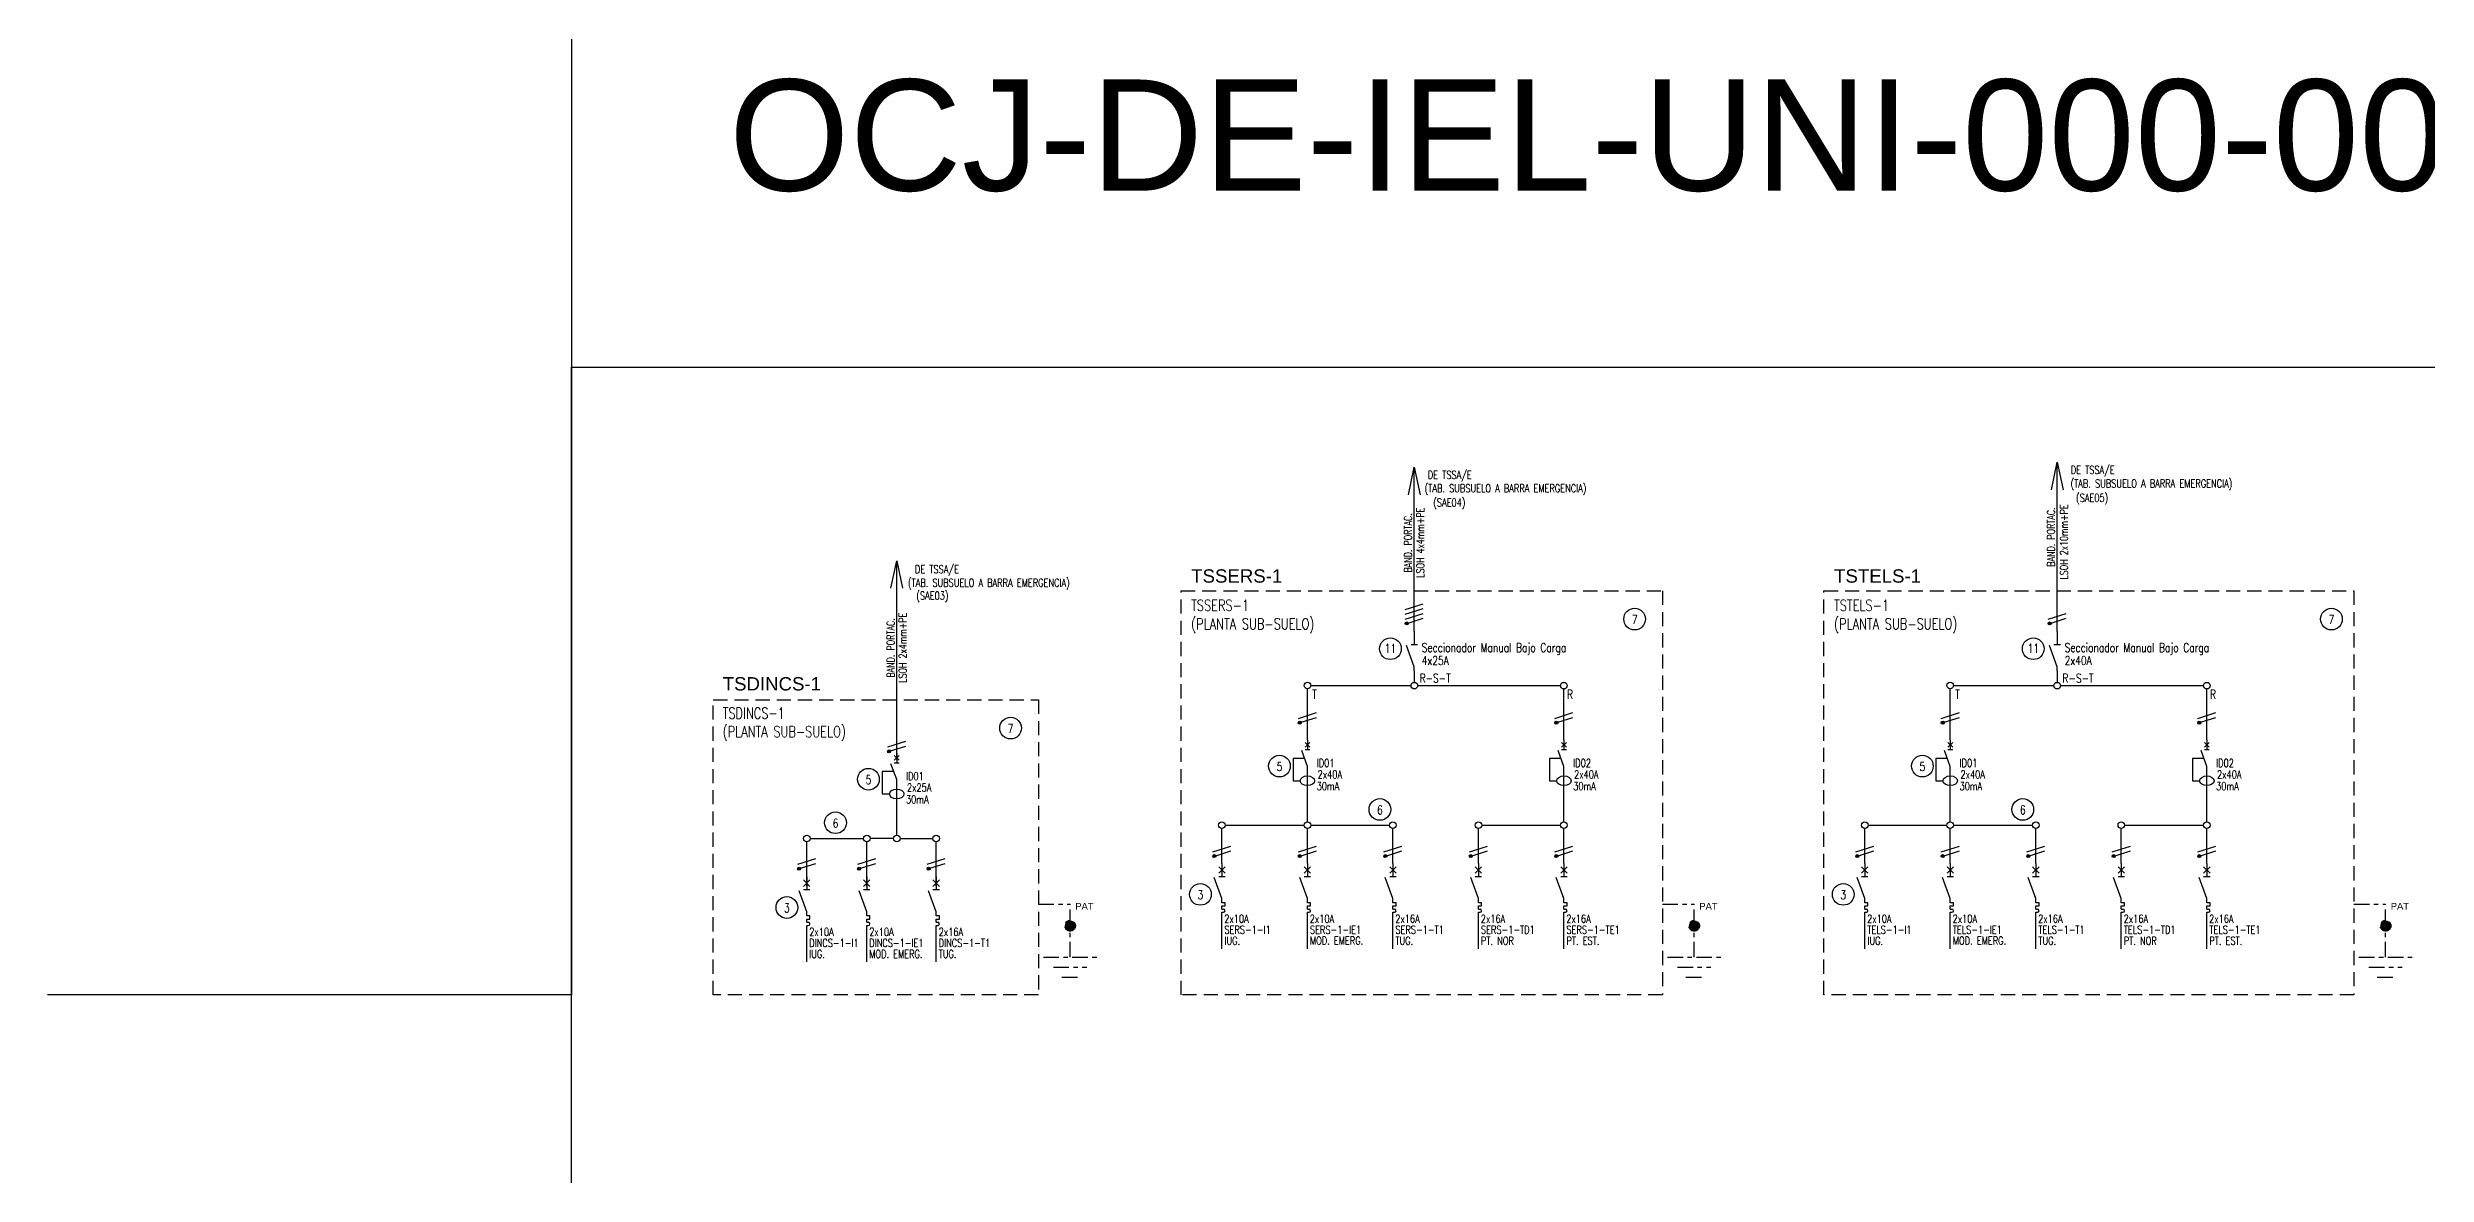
# Model space of a CAD drawing. Extents: x 2998 to 3854, y 1175 to 1727.
# Drawn here: x 3563.3 to 3616.8, y 1281.6 to 1306.9 of the extents above; entities that cross this region are included whole.
import ezdxf
from ezdxf.enums import TextEntityAlignment as Align

# ---------------------------------------------------------------- set-up
doc = ezdxf.new("R2010")
doc.units = 0
doc.linetypes.add('OCJ-ESQUEMAS UNIFILARES-CORREGIDOS IDO-REV.br$0$DASHED', pattern=[19.05, 12.7, -6.35])
doc.linetypes.add('OCJ-ESQUEMAS UNIFILARES-CORREGIDOS IDO-REV.br$0$EJE_5', pattern=[7.1, 5, -1, 0.1, -1])
for name, color, linetype in [('OCJ-ESQUEMAS UNIFILARES-CORREGIDOS IDO-REV.br$0$00-IE-CABLES', 10, 'Continuous'), ('OCJ-ESQUEMAS UNIFILARES-CORREGIDOS IDO-REV.br$0$01-ELE-APARATOS', 170, 'Continuous'), ('OCJ-ESQUEMAS UNIFILARES-CORREGIDOS IDO-REV.br$0$ELECTRIC', 4, 'Continuous'), ('OCJ-ESQUEMAS UNIFILARES-CORREGIDOS IDO-REV.br$0$NOMBRE DE PLANOS', 6, 'Continuous'), ('OCJ-ESQUEMAS UNIFILARES-CORREGIDOS IDO-REV.br$0$PAT', 80, 'Continuous'), ('OCJ-ESQUEMAS UNIFILARES-CORREGIDOS IDO-REV.br$0$TEXTO', 7, 'Continuous')]:
    doc.layers.add(name, color=color, linetype=linetype)
doc.styles.add('OCJ-ESQUEMAS UNIFILARES-CORREGIDOS IDO-REV.br$0$ARIAL', font='arial.ttf', dxfattribs={"height": 0.2})
doc.styles.add('OCJ-ESQUEMAS UNIFILARES-CORREGIDOS IDO-REV.br$0$Electricidad', font='ROMANS.SHX', dxfattribs={"width": 0.75, "height": 0.175})
doc.styles.add('OCJ-ESQUEMAS UNIFILARES-CORREGIDOS IDO-REV.br$0$Standard', font='arial.ttf')

# ---------------------------------------------------------------- blocks, each defined once
blk = doc.blocks.new('OCJ-ESQUEMAS UNIFILARES-CORREGIDOS IDO-REV.br$0$Unif-Interruptor-Term')
for p, q in [((0, -1.013), (0.045, -1.013)), ((0, -1.103), (0.045, -1.103))]:
    blk.add_line(p, q)
for points in [[(-0.09, 0.177), (0.09, -0.003)], [(-0.09, -0.003), (0.09, 0.177)], [(0, 0.267), (0, -0.093)], [(0, -0.72), (-0.215, -0.128)], [(-0.09, -0.093), (0.09, -0.093)], [(0, -0.833), (0, -0.72)], [(0, -0.923), (0.09, -0.923), (0.09, -0.833), (0, -0.833)], [(0, -1.013), (0, -0.923)], [(0, -1.215), (0, -1.103)]]:
    blk.add_lwpolyline(points)
blk.add_arc((0.045, -1.058), 0.045, 270, 90)
blk = doc.blocks.new('OCJ-ESQUEMAS UNIFILARES-CORREGIDOS IDO-REV.br$0$Unif-Interruptor-Dif')
for points in [[(-0.068, 0.11), (0.068, -0.025)], [(-0.068, -0.025), (0.068, 0.11)], [(0, 0.177), (0, -0.093)], [(-0.081, -0.343), (-0.405, -0.343), (-0.405, -0.97), (-0.202, -0.97)], [(0, -0.565), (-0.162, -0.121)], [(-0.068, -0.093), (0.068, -0.093)], [(0, -1.308), (0, -0.565)]]:
    blk.add_lwpolyline(points)
blk.add_ellipse((0, -0.97), major_axis=(0.203, 0), ratio=0.670814)
blk = doc.blocks.new('OCJ-ESQUEMAS UNIFILARES-CORREGIDOS IDO-REV.br$0$A$C7AFF483F')
for points in [[(0, 0.09), (-0.172, 0.564)], [(-0.072, 0.592), (0.072, 0.592)], [(0, 0.88), (0, 0.592)], [(0, 0), (0, 0.09)]]:
    blk.add_lwpolyline(points)

msp = doc.modelspace()

# ---------------------------------------------------------------- hatches: boundary and pattern name
at = {"layer": 'OCJ-ESQUEMAS UNIFILARES-CORREGIDOS IDO-REV.br$0$00-IE-CABLES'}
for points in [[(3593.867, 1293.96, 1), (3593.922, 1294, 1)], [(3608.329, 1293.96, 1), (3608.384, 1294, 1)], [(3591.463, 1291.729, 1), (3591.517, 1291.769, 1)], [(3597.233, 1291.729, 1), (3597.288, 1291.769, 1)], [(3605.925, 1291.729, 1), (3605.979, 1291.769, 1)], [(3611.695, 1291.729, 1), (3611.75, 1291.769, 1)], [(3582.224, 1291.085, 1), (3582.279, 1291.125, 1)], [(3589.539, 1288.729, 1), (3589.594, 1288.769, 1)], [(3591.463, 1288.729, 1), (3591.517, 1288.769, 1)], [(3593.386, 1288.729, 1), (3593.441, 1288.769, 1)], [(3595.31, 1288.729, 1), (3595.364, 1288.769, 1)], [(3597.233, 1288.729, 1), (3597.288, 1288.769, 1)], [(3604.001, 1288.729, 1), (3604.056, 1288.769, 1)], [(3605.925, 1288.729, 1), (3605.979, 1288.769, 1)], [(3607.848, 1288.729, 1), (3607.903, 1288.769, 1)], [(3609.772, 1288.729, 1), (3609.826, 1288.769, 1)], [(3611.695, 1288.729, 1), (3611.75, 1288.769, 1)], [(3580.199, 1288.447, 1), (3580.254, 1288.487, 1)], [(3581.549, 1288.447, 1), (3581.604, 1288.487, 1)], [(3583.111, 1288.447, 1), (3583.166, 1288.487, 1)]]:
    msp.add_hatch(color=256, dxfattribs=at).paths.add_polyline_path(points)
at = {"layer": 'OCJ-ESQUEMAS UNIFILARES-CORREGIDOS IDO-REV.br$0$PAT', "linetype": 'OCJ-ESQUEMAS UNIFILARES-CORREGIDOS IDO-REV.br$0$EJE_5', "ltscale": 0.07}
h = msp.add_hatch(color=256, dxfattribs=at)
h.paths.add_polyline_path([(3586.443, 1287.184), (3586.203, 1287.184, -1)])
h.paths.add_polyline_path([(3586.203, 1287.184), (3586.323, 1287.184), (3586.323, 1287.064, -0.414214)])
h.paths.add_polyline_path([(3586.323, 1287.184), (3586.443, 1287.184, -0.414214), (3586.323, 1287.064)])
h = msp.add_hatch(color=256, dxfattribs=at)
h.paths.add_polyline_path([(3600.481, 1287.184), (3600.241, 1287.184, -1)])
h.paths.add_polyline_path([(3600.241, 1287.184), (3600.361, 1287.184), (3600.361, 1287.064, -0.414214)])
h.paths.add_polyline_path([(3600.361, 1287.184), (3600.481, 1287.184, -0.414214), (3600.361, 1287.064)])
h = msp.add_hatch(color=256, dxfattribs=at)
h.paths.add_polyline_path([(3616.035, 1287.184), (3615.795, 1287.184, -1)])
h.paths.add_polyline_path([(3615.795, 1287.184), (3615.915, 1287.184), (3615.915, 1287.064, -0.414214)])
h.paths.add_polyline_path([(3615.915, 1287.184), (3616.035, 1287.184, -0.414214), (3615.915, 1287.064)])

# ---------------------------------------------------------------- linework, layer by layer
at = {"layer": 'OCJ-ESQUEMAS UNIFILARES-CORREGIDOS IDO-REV.br$0$00-IE-CABLES'}
for p, q in [((3575.107, 1637.447), (3575.107, 1285.628)), ((3594.066, 1293.798), (3594.066, 1297.49)), ((3608.528, 1293.798), (3608.528, 1297.603)), ((3582.423, 1290.923), (3582.423, 1295.388)), ((3594.066, 1292.918), (3594.066, 1292.657)), ((3608.528, 1292.918), (3608.528, 1292.657)), ((3591.662, 1291.361), (3591.662, 1292.514)), ((3591.736, 1292.588), (3593.992, 1292.588)), ((3594.14, 1292.588), (3597.358, 1292.588)), ((3597.432, 1291.361), (3597.432, 1292.508)), ((3606.123, 1291.361), (3606.123, 1292.514)), ((3606.198, 1292.588), (3608.454, 1292.588)), ((3608.602, 1292.588), (3611.82, 1292.588)), ((3611.894, 1291.361), (3611.894, 1292.508)), ((3591.662, 1289.519), (3591.662, 1290.321)), ((3597.432, 1289.519), (3597.432, 1290.321)), ((3606.123, 1289.519), (3606.123, 1290.321)), ((3611.894, 1289.519), (3611.894, 1290.321)), ((3582.423, 1289.222), (3582.423, 1290.024)), ((3580.472, 1289.148), (3581.674, 1289.148)), ((3582.349, 1289.148), (3581.822, 1289.148)), ((3582.497, 1289.148), (3583.236, 1289.148)), ((3589.738, 1288.583), (3589.738, 1289.371)), ((3589.812, 1289.445), (3591.587, 1289.445)), ((3591.662, 1288.583), (3591.662, 1289.371)), ((3591.736, 1289.445), (3593.511, 1289.445)), ((3593.585, 1288.583), (3593.585, 1289.371)), ((3595.508, 1288.583), (3595.508, 1289.371)), ((3595.582, 1289.445), (3597.358, 1289.445)), ((3597.432, 1288.583), (3597.432, 1289.371)), ((3604.2, 1288.583), (3604.2, 1289.371)), ((3604.274, 1289.445), (3606.049, 1289.445)), ((3606.123, 1288.583), (3606.123, 1289.371)), ((3606.198, 1289.445), (3607.973, 1289.445)), ((3608.047, 1288.583), (3608.047, 1289.371)), ((3609.97, 1288.583), (3609.97, 1289.371)), ((3610.044, 1289.445), (3611.82, 1289.445)), ((3611.894, 1288.583), (3611.894, 1289.371)), ((3580.398, 1288.072), (3580.398, 1289.074)), ((3581.748, 1288.072), (3581.748, 1289.074)), ((3583.31, 1288.072), (3583.31, 1289.074)), ((3580.398, 1286.372), (3580.398, 1287.174)), ((3581.748, 1286.372), (3581.748, 1287.174)), ((3583.31, 1286.372), (3583.31, 1287.174)), ((3589.738, 1286.668), (3589.738, 1287.47)), ((3591.662, 1286.668), (3591.662, 1287.47)), ((3593.585, 1286.668), (3593.585, 1287.47)), ((3595.508, 1286.668), (3595.508, 1287.47)), ((3597.432, 1286.668), (3597.432, 1287.47)), ((3604.2, 1286.668), (3604.2, 1287.47)), ((3606.123, 1286.668), (3606.123, 1287.47)), ((3608.047, 1286.668), (3608.047, 1287.47)), ((3609.97, 1286.668), (3609.97, 1287.47)), ((3611.894, 1286.668), (3611.894, 1287.47)), ((3575.107, 1285.628), (3563.321, 1285.628))]:
    msp.add_line(p, q, dxfattribs=at)
for points in [[(3593.935, 1296.872), (3594.066, 1297.49), (3594.197, 1296.872)], [(3608.397, 1296.985), (3608.528, 1297.603), (3608.659, 1296.985)], [(3582.292, 1294.77), (3582.423, 1295.388), (3582.554, 1294.77)], [(3593.862, 1294.294), (3594.269, 1294.423)], [(3593.862, 1294.186), (3594.269, 1294.315)], [(3593.862, 1294.078), (3594.269, 1294.207)], [(3593.927, 1293.99), (3594.269, 1294.099)], [(3608.324, 1294.078), (3608.731, 1294.207)], [(3608.389, 1293.99), (3608.731, 1294.099)], [(3591.458, 1291.847), (3591.865, 1291.975)], [(3591.522, 1291.759), (3591.865, 1291.867)], [(3597.228, 1291.847), (3597.635, 1291.975)], [(3597.293, 1291.759), (3597.635, 1291.867)], [(3605.92, 1291.847), (3606.327, 1291.975)], [(3605.984, 1291.759), (3606.327, 1291.867)], [(3611.69, 1291.847), (3612.097, 1291.975)], [(3611.755, 1291.759), (3612.097, 1291.867)], [(3582.22, 1291.203), (3582.627, 1291.331)], [(3582.284, 1291.115), (3582.627, 1291.223)], [(3580.195, 1288.565), (3580.602, 1288.693)], [(3581.545, 1288.565), (3581.952, 1288.693)], [(3583.106, 1288.565), (3583.513, 1288.693)], [(3589.535, 1288.847), (3589.942, 1288.976)], [(3589.599, 1288.759), (3589.942, 1288.868)], [(3591.458, 1288.847), (3591.865, 1288.976)], [(3591.522, 1288.759), (3591.865, 1288.868)], [(3593.381, 1288.847), (3593.788, 1288.976)], [(3593.446, 1288.759), (3593.788, 1288.868)], [(3595.305, 1288.847), (3595.712, 1288.976)], [(3595.369, 1288.759), (3595.712, 1288.868)], [(3597.228, 1288.847), (3597.635, 1288.976)], [(3597.293, 1288.759), (3597.635, 1288.868)], [(3603.997, 1288.847), (3604.404, 1288.976)], [(3604.061, 1288.759), (3604.404, 1288.868)], [(3605.92, 1288.847), (3606.327, 1288.976)], [(3605.984, 1288.759), (3606.327, 1288.868)], [(3607.843, 1288.847), (3608.25, 1288.976)], [(3607.908, 1288.759), (3608.25, 1288.868)], [(3609.767, 1288.847), (3610.174, 1288.976)], [(3609.831, 1288.759), (3610.174, 1288.868)], [(3611.69, 1288.847), (3612.097, 1288.976)], [(3611.755, 1288.759), (3612.097, 1288.868)], [(3580.259, 1288.477), (3580.602, 1288.585)], [(3581.609, 1288.477), (3581.952, 1288.585)], [(3583.17, 1288.477), (3583.513, 1288.585)]]:
    msp.add_lwpolyline(points, dxfattribs=at)
for centre, radius in [((3593.895, 1293.98), 0.0338), ((3608.357, 1293.98), 0.0338), ((3591.662, 1292.588), 0.0741), ((3594.066, 1292.582), 0.0741), ((3597.432, 1292.582), 0.0741), ((3606.123, 1292.588), 0.0741), ((3608.528, 1292.582), 0.0741), ((3611.894, 1292.582), 0.0741), ((3591.49, 1291.749), 0.0338), ((3597.26, 1291.749), 0.0338), ((3605.952, 1291.749), 0.0338), ((3611.722, 1291.749), 0.0338), ((3582.252, 1291.105), 0.0338), ((3580.398, 1289.148), 0.0741), ((3581.748, 1289.148), 0.0741), ((3582.423, 1289.148), 0.0741), ((3583.31, 1289.148), 0.0741), ((3589.738, 1289.445), 0.0741), ((3591.662, 1289.445), 0.0741), ((3591.662, 1289.445), 0.0741), ((3593.585, 1289.445), 0.0741), ((3595.508, 1289.445), 0.0741), ((3595.508, 1289.445), 0.0741), ((3597.432, 1289.445), 0.0741), ((3604.2, 1289.445), 0.0741), ((3606.123, 1289.445), 0.0741), ((3606.123, 1289.445), 0.0741), ((3608.047, 1289.445), 0.0741), ((3609.97, 1289.445), 0.0741), ((3609.97, 1289.445), 0.0741), ((3611.894, 1289.445), 0.0741), ((3589.567, 1288.749), 0.0338), ((3591.49, 1288.749), 0.0338), ((3593.414, 1288.749), 0.0338), ((3595.337, 1288.749), 0.0338), ((3597.26, 1288.749), 0.0338), ((3604.029, 1288.749), 0.0338), ((3605.952, 1288.749), 0.0338), ((3607.876, 1288.749), 0.0338), ((3609.799, 1288.749), 0.0338), ((3611.722, 1288.749), 0.0338), ((3580.227, 1288.467), 0.0338), ((3581.577, 1288.467), 0.0338), ((3583.138, 1288.467), 0.0338)]:
    msp.add_circle(centre, radius, dxfattribs=at)
at = {"layer": 'OCJ-ESQUEMAS UNIFILARES-CORREGIDOS IDO-REV.br$0$ELECTRIC', "linetype": 'OCJ-ESQUEMAS UNIFILARES-CORREGIDOS IDO-REV.br$0$DASHED', "ltscale": 0.025}
for points in [[(3588.818, 1294.713), (3599.647, 1294.713), (3599.647, 1285.628), (3588.818, 1285.628)], [(3603.28, 1294.713), (3615.201, 1294.713), (3615.201, 1285.628), (3603.28, 1285.628)], [(3578.295, 1292.263), (3585.609, 1292.263), (3585.609, 1285.628), (3578.295, 1285.628)]]:
    msp.add_lwpolyline(points, close=True, dxfattribs=at)
at = {"layer": 'OCJ-ESQUEMAS UNIFILARES-CORREGIDOS IDO-REV.br$0$NOMBRE DE PLANOS'}
msp.add_lwpolyline([(3575.107, 1299.742), (3629.506, 1299.742), (3629.506, 1257.446), (3575.107, 1257.446)], close=True, dxfattribs=at)
at = {"layer": 'OCJ-ESQUEMAS UNIFILARES-CORREGIDOS IDO-REV.br$0$PAT', "linetype": 'OCJ-ESQUEMAS UNIFILARES-CORREGIDOS IDO-REV.br$0$EJE_5', "ltscale": 0.07}
for p, q in [((3585.609, 1287.671), (3586.323, 1287.671)), ((3586.323, 1287.201), (3586.323, 1287.671)), ((3599.647, 1287.671), (3600.361, 1287.671)), ((3600.361, 1287.201), (3600.361, 1287.671)), ((3615.201, 1287.671), (3615.915, 1287.671)), ((3615.915, 1287.201), (3615.915, 1287.671)), ((3586.323, 1286.476), (3586.323, 1287.184)), ((3600.361, 1286.476), (3600.361, 1287.184)), ((3615.915, 1286.476), (3615.915, 1287.184)), ((3585.723, 1286.476), (3586.923, 1286.476)), ((3599.761, 1286.476), (3600.961, 1286.476)), ((3615.315, 1286.476), (3616.515, 1286.476)), ((3585.948, 1286.251), (3586.698, 1286.251)), ((3586.136, 1286.026), (3586.511, 1286.026)), ((3599.986, 1286.251), (3600.736, 1286.251)), ((3600.174, 1286.026), (3600.549, 1286.026)), ((3615.54, 1286.251), (3616.29, 1286.251)), ((3615.728, 1286.026), (3616.103, 1286.026))]:
    msp.add_line(p, q, dxfattribs=at)
for centre in [(3586.323, 1287.184), (3586.323, 1287.184), (3600.361, 1287.184), (3600.361, 1287.184), (3615.915, 1287.184), (3615.915, 1287.184)]:
    msp.add_circle(centre, 0.12, dxfattribs=at)
at = {"layer": 'OCJ-ESQUEMAS UNIFILARES-CORREGIDOS IDO-REV.br$0$TEXTO'}
for centre in [(3599.023, 1294.079), (3614.697, 1294.079), (3593.528, 1293.413), (3607.99, 1293.413), (3584.985, 1291.628), (3591.033, 1290.774), (3605.495, 1290.774), (3581.787, 1290.478), (3581.046, 1289.501), (3593.292, 1289.798), (3607.754, 1289.798), (3589.254, 1287.89), (3603.716, 1287.89), (3579.952, 1287.594)]:
    msp.add_circle(centre, 0.244, dxfattribs=at)

# ---------------------------------------------------------------- block references
at = {"layer": 'OCJ-ESQUEMAS UNIFILARES-CORREGIDOS IDO-REV.br$0$01-ELE-APARATOS'}
for p in [(3594.066, 1292.918), (3608.528, 1292.918)]:
    msp.add_blockref('OCJ-ESQUEMAS UNIFILARES-CORREGIDOS IDO-REV.br$0$A$C7AFF483F', p, dxfattribs=at)
at = {"layer": 'OCJ-ESQUEMAS UNIFILARES-CORREGIDOS IDO-REV.br$0$01-ELE-APARATOS', "xscale": 0.7999999999999545, "yscale": 0.7999999999999545, "zscale": 0.7999999999999545}
for name, p in [('OCJ-ESQUEMAS UNIFILARES-CORREGIDOS IDO-REV.br$0$Unif-Interruptor-Dif', (3591.662, 1291.219)), ('OCJ-ESQUEMAS UNIFILARES-CORREGIDOS IDO-REV.br$0$Unif-Interruptor-Dif', (3597.432, 1291.219)), ('OCJ-ESQUEMAS UNIFILARES-CORREGIDOS IDO-REV.br$0$Unif-Interruptor-Dif', (3606.123, 1291.219)), ('OCJ-ESQUEMAS UNIFILARES-CORREGIDOS IDO-REV.br$0$Unif-Interruptor-Dif', (3611.894, 1291.219)), ('OCJ-ESQUEMAS UNIFILARES-CORREGIDOS IDO-REV.br$0$Unif-Interruptor-Dif', (3582.423, 1290.923)), ('OCJ-ESQUEMAS UNIFILARES-CORREGIDOS IDO-REV.br$0$Unif-Interruptor-Term', (3580.398, 1288.072)), ('OCJ-ESQUEMAS UNIFILARES-CORREGIDOS IDO-REV.br$0$Unif-Interruptor-Term', (3581.748, 1288.072)), ('OCJ-ESQUEMAS UNIFILARES-CORREGIDOS IDO-REV.br$0$Unif-Interruptor-Term', (3583.31, 1288.072)), ('OCJ-ESQUEMAS UNIFILARES-CORREGIDOS IDO-REV.br$0$Unif-Interruptor-Term', (3589.738, 1288.369)), ('OCJ-ESQUEMAS UNIFILARES-CORREGIDOS IDO-REV.br$0$Unif-Interruptor-Term', (3591.662, 1288.369)), ('OCJ-ESQUEMAS UNIFILARES-CORREGIDOS IDO-REV.br$0$Unif-Interruptor-Term', (3593.585, 1288.369)), ('OCJ-ESQUEMAS UNIFILARES-CORREGIDOS IDO-REV.br$0$Unif-Interruptor-Term', (3595.508, 1288.369)), ('OCJ-ESQUEMAS UNIFILARES-CORREGIDOS IDO-REV.br$0$Unif-Interruptor-Term', (3597.432, 1288.369)), ('OCJ-ESQUEMAS UNIFILARES-CORREGIDOS IDO-REV.br$0$Unif-Interruptor-Term', (3604.2, 1288.369)), ('OCJ-ESQUEMAS UNIFILARES-CORREGIDOS IDO-REV.br$0$Unif-Interruptor-Term', (3606.123, 1288.369)), ('OCJ-ESQUEMAS UNIFILARES-CORREGIDOS IDO-REV.br$0$Unif-Interruptor-Term', (3608.047, 1288.369)), ('OCJ-ESQUEMAS UNIFILARES-CORREGIDOS IDO-REV.br$0$Unif-Interruptor-Term', (3609.97, 1288.369)), ('OCJ-ESQUEMAS UNIFILARES-CORREGIDOS IDO-REV.br$0$Unif-Interruptor-Term', (3611.894, 1288.369))]:
    msp.add_blockref(name, p, dxfattribs=at)

# ---------------------------------------------------------------- texts
at = {"layer": 'OCJ-ESQUEMAS UNIFILARES-CORREGIDOS IDO-REV.br$0$NOMBRE DE PLANOS', "insert": (3578.647, 1306.21), "char_height": 2.5, "attachment_point": 1, "style": 'OCJ-ESQUEMAS UNIFILARES-CORREGIDOS IDO-REV.br$0$Standard'}
msp.add_mtext_dynamic_manual_height_columns('OCJ-DE-IEL-UNI-000-005', width=92.70233, gutter_width=12.5, heights=[0], dxfattribs=at)
at = {"layer": 'OCJ-ESQUEMAS UNIFILARES-CORREGIDOS IDO-REV.br$0$TEXTO', "style": 'OCJ-ESQUEMAS UNIFILARES-CORREGIDOS IDO-REV.br$0$Electricidad', "width": 0.75}
for s, height, p in [('DE TSSA/E', 0.18, (3594.371, 1297.23)), ('(TAB. SUBSUELO A BARRA EMERGENCIA)', 0.18, (3608.829, 1297.036)), ('DE TSSA/E', 0.18, (3608.833, 1297.343)), ('(TAB. SUBSUELO A BARRA EMERGENCIA)', 0.18, (3594.299, 1296.928)), ('(SAE04)', 0.18, (3594.493, 1296.607)), ('(SAE05)', 0.18, (3608.952, 1296.714)), ('(TAB. SUBSUELO A BARRA EMERGENCIA)', 0.18, (3582.676, 1294.805)), ('DE TSSA/E', 0.18, (3582.833, 1295.108)), ('(SAE03)', 0.18, (3582.864, 1294.515)), ('TSSERS-1', 0.25, (3589.047, 1294.262)), ('TSTELS-1', 0.25, (3603.509, 1294.262)), ('(PLANTA SUB-SUELO)', 0.25, (3589.047, 1293.845)), ('7', 0.2, (3598.959, 1293.969)), ('(PLANTA SUB-SUELO)', 0.25, (3603.509, 1293.845)), ('7', 0.2, (3614.633, 1293.969)), ('11', 0.2, (3593.4, 1293.319)), ('Seccionador Manual Bajo Carga', 0.2, (3594.233, 1293.338)), ('11', 0.2, (3607.862, 1293.319)), ('Seccionador Manual Bajo Carga', 0.2, (3608.695, 1293.338)), ('4x25A', 0.2, (3594.233, 1293.047)), ('2x40A', 0.2, (3608.695, 1293.047)), ('T', 0.2, (3591.773, 1292.289)), ('R-S-T', 0.2, (3594.184, 1292.651)), ('R', 0.2, (3597.502, 1292.289)), ('T', 0.2, (3606.235, 1292.289)), ('R-S-T', 0.2, (3608.646, 1292.651)), ('R', 0.2, (3611.964, 1292.289)), ('TSDINCS-1', 0.25, (3578.508, 1291.838)), ('(PLANTA SUB-SUELO)', 0.25, (3578.508, 1291.422)), ('7', 0.2, (3584.921, 1291.518)), ('5', 0.2, (3590.969, 1290.664)), ('ID01', 0.18, (3591.87, 1290.753)), ('ID02', 0.18, (3597.641, 1290.753)), ('5', 0.2, (3605.431, 1290.664)), ('ID01', 0.18, (3606.332, 1290.753)), ('ID02', 0.18, (3612.103, 1290.753)), ('5', 0.2, (3581.723, 1290.368)), ('ID01', 0.18, (3582.632, 1290.457)), ('2x25A', 0.18, (3582.653, 1290.2)), ('30mA', 0.18, (3591.87, 1290.232)), ('2x40A', 0.18, (3591.891, 1290.496)), ('30mA', 0.18, (3597.641, 1290.232)), ('2x40A', 0.18, (3597.661, 1290.496)), ('30mA', 0.18, (3606.332, 1290.232)), ('2x40A', 0.18, (3606.353, 1290.496)), ('30mA', 0.18, (3612.103, 1290.232)), ('2x40A', 0.18, (3612.123, 1290.496)), ('30mA', 0.18, (3582.632, 1289.935)), ('6', 0.2, (3593.228, 1289.688)), ('6', 0.2, (3607.69, 1289.688)), ('6', 0.2, (3580.982, 1289.391)), ('3', 0.2, (3579.888, 1287.484)), ('3', 0.2, (3589.19, 1287.78)), ('3', 0.2, (3603.652, 1287.78)), ('2x10A', 0.18, (3580.455, 1286.956)), ('2x10A', 0.18, (3581.805, 1286.956)), ('2x16A', 0.18, (3583.367, 1286.956)), ('2x10A', 0.18, (3589.791, 1287.253)), ('SERS-1-I1', 0.18, (3589.795, 1287.004)), ('2x10A', 0.18, (3591.714, 1287.253)), ('SERS-1-IE1', 0.18, (3591.718, 1287.004)), ('2x16A', 0.18, (3593.638, 1287.253)), ('SERS-1-T1', 0.18, (3593.642, 1287.004)), ('2x16A', 0.18, (3595.561, 1287.253)), ('SERS-1-TD1', 0.18, (3595.565, 1287.004)), ('2x16A', 0.18, (3597.485, 1287.253)), ('SERS-1-TE1', 0.18, (3597.489, 1287.004)), ('TELS-1-I1', 0.18, (3604.257, 1287.004)), ('2x10A', 0.18, (3604.253, 1287.253)), ('TELS-1-IE1', 0.18, (3606.18, 1287.004)), ('2x10A', 0.18, (3606.176, 1287.253)), ('TELS-1-T1', 0.18, (3608.104, 1287.004)), ('2x16A', 0.18, (3608.1, 1287.253)), ('TELS-1-TD1', 0.18, (3610.027, 1287.004)), ('2x16A', 0.18, (3610.023, 1287.253)), ('TELS-1-TE1', 0.18, (3611.951, 1287.004)), ('2x16A', 0.18, (3611.946, 1287.253)), ('DINCS-1-I1', 0.18, (3580.455, 1286.708)), ('IUG.', 0.18, (3580.455, 1286.459)), ('DINCS-1-IE1', 0.18, (3581.805, 1286.708)), ('MOD. EMERG.', 0.18, (3581.805, 1286.459)), ('TUG.', 0.18, (3583.367, 1286.459)), ('DINCS-1-T1', 0.18, (3583.367, 1286.708)), ('IUG.', 0.18, (3589.795, 1286.756)), ('MOD. EMERG.', 0.18, (3591.719, 1286.759)), ('TUG.', 0.18, (3593.642, 1286.756)), ('PT. NOR', 0.18, (3595.565, 1286.756)), ('PT. EST.', 0.18, (3597.489, 1286.756)), ('IUG.', 0.18, (3604.257, 1286.756)), ('MOD. EMERG.', 0.18, (3606.181, 1286.759)), ('TUG.', 0.18, (3608.104, 1286.756)), ('PT. NOR', 0.18, (3610.027, 1286.756)), ('PT. EST.', 0.18, (3611.951, 1286.756))]:
    msp.add_text(s, height=height, dxfattribs=at).set_placement(p)
for s, p in [('LSOH 2x10mm+PE', (3608.767, 1295.811)), ('BAND. PORTAC.', (3594.014, 1295.791)), ('LSOH 4x4mm+PE', (3594.288, 1295.796)), ('BAND. PORTAC.', (3608.476, 1295.922)), ('BAND. PORTAC.', (3582.372, 1293.429)), ('LSOH 2x4mm+PE', (3582.646, 1293.434))]:
    msp.add_text(s, height=0.175, rotation=90, dxfattribs=at).set_placement(p, align=Align.CENTER)
at = {"layer": 'OCJ-ESQUEMAS UNIFILARES-CORREGIDOS IDO-REV.br$0$TEXTO', "style": 'OCJ-ESQUEMAS UNIFILARES-CORREGIDOS IDO-REV.br$0$ARIAL'}
for s, height, p in [('TSSERS-1', 0.3, (3589.047, 1294.897)), ('TSTELS-1', 0.3, (3603.509, 1294.897)), ('TSDINCS-1', 0.3, (3578.508, 1292.473)), ('PAT', 0.15, (3586.441, 1287.549)), ('PAT', 0.15, (3600.479, 1287.549)), ('PAT', 0.15, (3616.033, 1287.549))]:
    msp.add_text(s, height=height, dxfattribs=at).set_placement(p)

doc.saveas('drawing.dxf')
